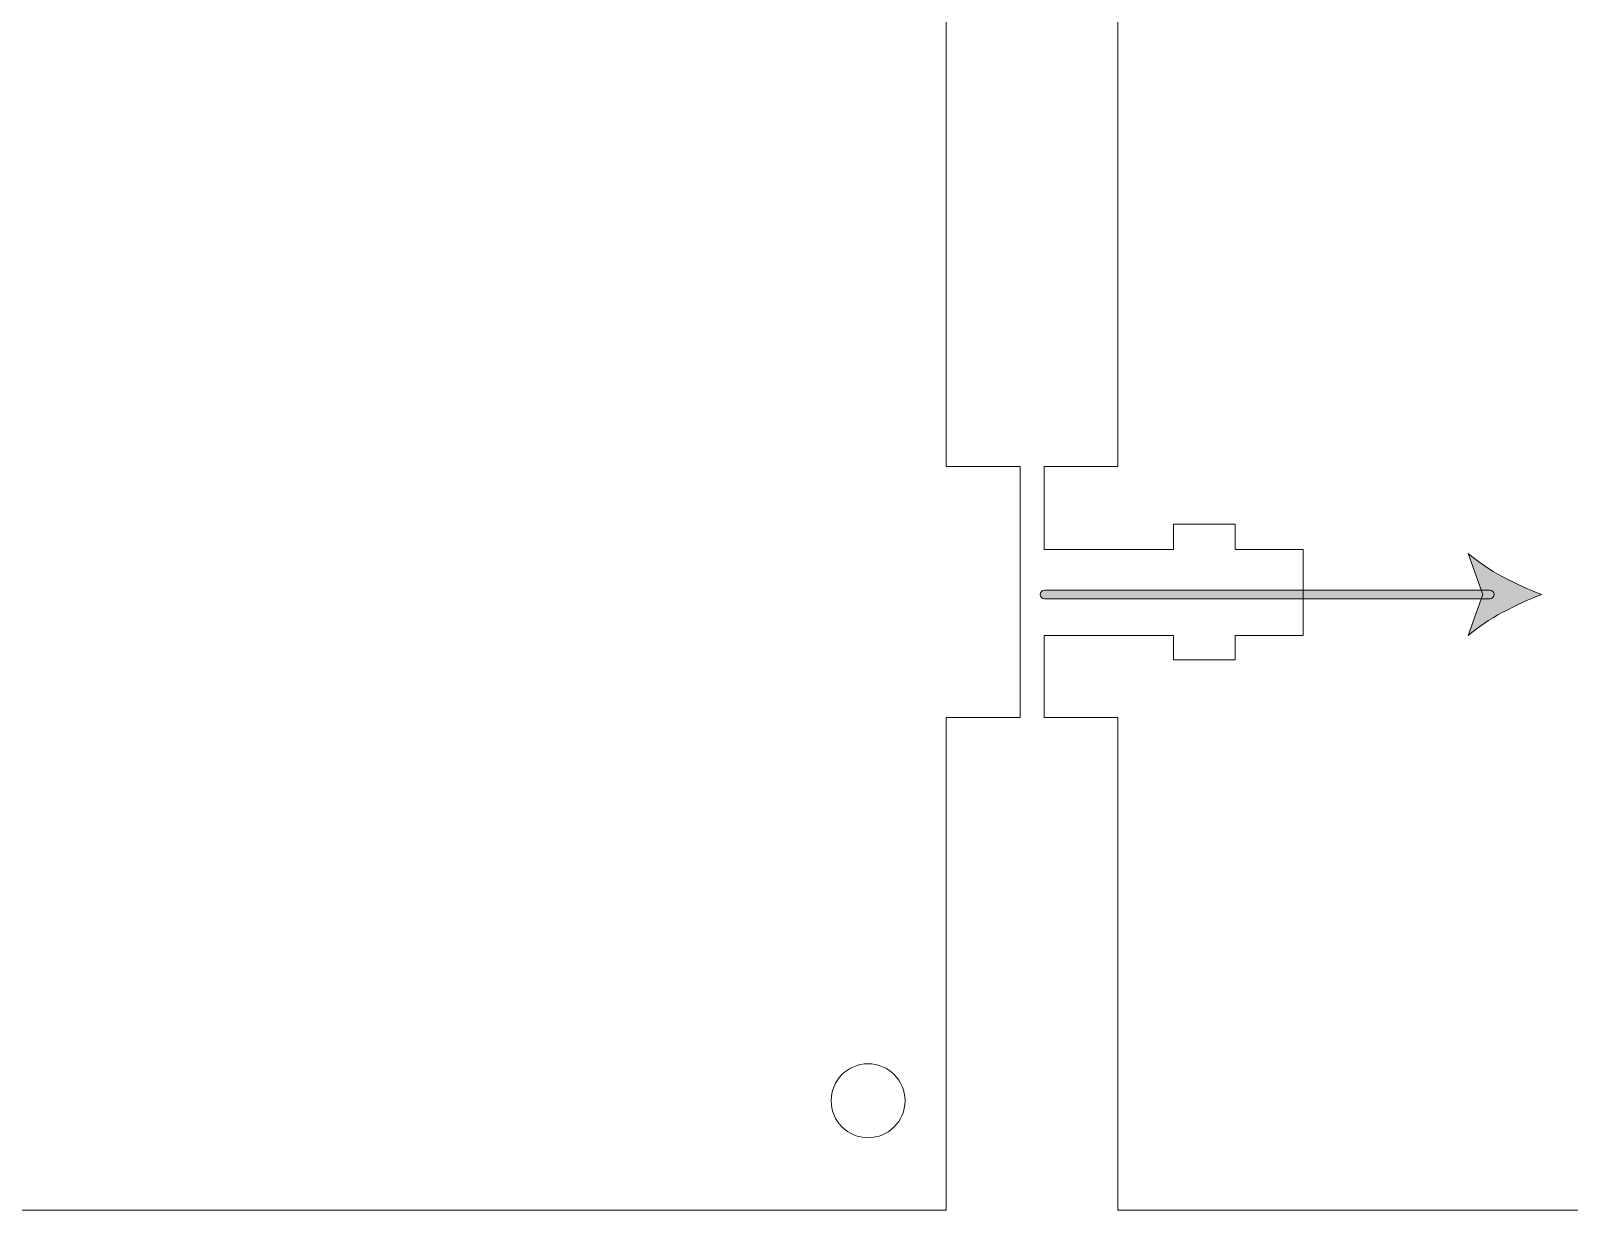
# Model space of a CAD drawing. Header units: inches. Extents: x -8 to 219, y 60 to 237.
# Drawn here: x 107.1 to 169.6, y 141.6 to 189.5 of the extents above; entities that cross this region are included whole.
import ezdxf

# ---------------------------------------------------------------- set-up
doc = ezdxf.new("R2010")
doc.units = ezdxf.units.IN
doc.header["$MEASUREMENT"] = 0
doc.layers.add('Ebene 1', color=7, linetype='Continuous')

# ---------------------------------------------------------------- blocks, each defined once
blk = doc.blocks.new('block 6')
at = {"layer": 'Ebene 1', "color": 1, "lineweight": 9}
for points in [[(144.309, 171.823), (144.308, 192.202), (147.306, 192.202), (147.306, 195.535), (142.05, 195.535), (142.05, 194.548), (139.545, 194.548), (139.545, 195.535), (136.793, 195.535), (136.793, 199.028), (139.545, 199.028), (139.545, 200.051), (142.05, 200.051), (142.05, 199.028), (147.306, 199.028), (147.306, 202.397), (144.308, 202.397), (144.308, 222.397), (71.99, 222.397)], [(71.99, 141.627), (144.308, 141.627), (144.309, 161.628), (147.307, 161.628), (147.307, 171.823), (144.309, 171.823)]]:
    blk.add_lwpolyline(points, dxfattribs=at)
blk = doc.blocks.new('block 10')
at = {"layer": 'Ebene 1', "color": 1, "lineweight": 9}
blk.add_open_spline([(141.133, 144.572), (140.305, 144.572), (139.633, 145.244), (139.633, 146.072), (139.633, 146.901), (140.305, 147.572), (141.133, 147.572), (141.962, 147.572), (142.633, 146.901), (142.633, 146.072), (142.633, 145.244), (141.962, 144.572), (141.133, 144.572)], degree=3, knots=[0, 0, 0, 0, 1, 1, 1, 2, 2, 2, 3, 3, 3, 4, 4, 4, 4], dxfattribs=at)
blk = doc.blocks.new('block 176')
at = {"layer": 'Ebene 1', "lineweight": 0}
blk.add_open_spline([(166.373, 166.448), (166.373, 166.448), (148.295, 166.448), (148.295, 166.448), (148.199, 166.448), (148.12, 166.527), (148.12, 166.623), (148.12, 166.72), (148.199, 166.798), (148.295, 166.798), (148.295, 166.798), (166.373, 166.798), (166.373, 166.798), (166.47, 166.798), (166.548, 166.72), (166.548, 166.623), (166.548, 166.527), (166.47, 166.448), (166.373, 166.448)], degree=3, knots=[0, 0, 0, 0, 1, 1, 1, 2, 2, 2, 3, 3, 3, 4, 4, 4, 5, 5, 5, 6, 6, 6, 6], dxfattribs=at)
blk = doc.blocks.new('block 177')
at = {"layer": 'Ebene 1'}
h = blk.add_hatch(color=112, dxfattribs=at)
h.dxf.hatch_style = 2
edge = h.paths.add_edge_path()
edge.add_spline(control_points=[(166.373, 166.448), (166.373, 166.448), (148.295, 166.448), (148.295, 166.448), (148.199, 166.448), (148.12, 166.527), (148.12, 166.623), (148.12, 166.72), (148.199, 166.798), (148.295, 166.798), (148.295, 166.798), (166.373, 166.798), (166.373, 166.798), (166.47, 166.798), (166.548, 166.72), (166.548, 166.623), (166.548, 166.527), (166.47, 166.448), (166.373, 166.448)], knot_values=[0, 0, 0, 0, 1, 1, 1, 2, 2, 2, 3, 3, 3, 4, 4, 4, 5, 5, 5, 6, 6, 6, 6], degree=3, periodic=1)
at = {"layer": 'Ebene 1', "lineweight": 0}
blk.add_open_spline([(166.373, 166.448), (166.373, 166.448), (148.295, 166.448), (148.295, 166.448), (148.199, 166.448), (148.12, 166.527), (148.12, 166.623), (148.12, 166.72), (148.199, 166.798), (148.295, 166.798), (148.295, 166.798), (166.373, 166.798), (166.373, 166.798), (166.47, 166.798), (166.548, 166.72), (166.548, 166.623), (166.548, 166.527), (166.47, 166.448), (166.373, 166.448)], degree=3, knots=[0, 0, 0, 0, 1, 1, 1, 2, 2, 2, 3, 3, 3, 4, 4, 4, 5, 5, 5, 6, 6, 6, 6], dxfattribs=at)
blk = doc.blocks.new('block 178')
at = {"layer": 'Ebene 1', "lineweight": 0}
blk.add_open_spline([(168.485, 166.623), (167.491, 166.992), (166.258, 167.621), (165.494, 168.288), (165.494, 168.288), (166.096, 166.623), (166.096, 166.623), (166.096, 166.623), (165.494, 164.959), (165.494, 164.959), (166.258, 165.626), (167.491, 166.255), (168.485, 166.623)], degree=3, knots=[0, 0, 0, 0, 1, 1, 1, 2, 2, 2, 3, 3, 3, 4, 4, 4, 4], dxfattribs=at)
blk = doc.blocks.new('block 179')
at = {"layer": 'Ebene 1'}
h = blk.add_hatch(color=112, dxfattribs=at)
h.dxf.hatch_style = 2
edge = h.paths.add_edge_path()
edge.add_spline(control_points=[(168.485, 166.623), (167.491, 166.992), (166.258, 167.621), (165.494, 168.288), (165.494, 168.288), (166.096, 166.623), (166.096, 166.623), (166.096, 166.623), (165.494, 164.959), (165.494, 164.959), (166.258, 165.626), (167.491, 166.255), (168.485, 166.623)], knot_values=[0, 0, 0, 0, 1, 1, 1, 2, 2, 2, 3, 3, 3, 4, 4, 4, 4], degree=3, periodic=1)
at = {"layer": 'Ebene 1', "lineweight": 0}
blk.add_open_spline([(168.485, 166.623), (167.491, 166.992), (166.258, 167.621), (165.494, 168.288), (165.494, 168.288), (166.096, 166.623), (166.096, 166.623), (166.096, 166.623), (165.494, 164.959), (165.494, 164.959), (166.258, 165.626), (167.491, 166.255), (168.485, 166.623)], degree=3, knots=[0, 0, 0, 0, 1, 1, 1, 2, 2, 2, 3, 3, 3, 4, 4, 4, 4], dxfattribs=at)
blk = doc.blocks.new('block 224')
at = {"layer": 'Ebene 1', "color": 1, "lineweight": 9}
blk.add_lwpolyline([(177.291, 237.397), (151.277, 222.397), (151.277, 218.427), (158.431, 218.427), (158.431, 203.427), (151.277, 203.427), (151.277, 171.823), (148.279, 171.823), (148.279, 168.454), (153.535, 168.454), (153.535, 169.477), (156.04, 169.477), (156.04, 168.454), (158.792, 168.454), (158.792, 164.961), (156.04, 164.961), (156.04, 163.974), (153.535, 163.974), (153.535, 164.961), (148.279, 164.961), (148.279, 161.628), (151.277, 161.628), (151.277, 141.627), (176.189, 141.628)], dxfattribs=at)

msp = doc.modelspace()

# ---------------------------------------------------------------- block references
at = {"layer": 'Ebene 1'}
for name in ['block 224', 'block 6', 'block 178', 'block 179', 'block 176', 'block 177', 'block 10']:
    msp.add_blockref(name, (0, 0), dxfattribs=at)

doc.saveas('drawing.dxf')
